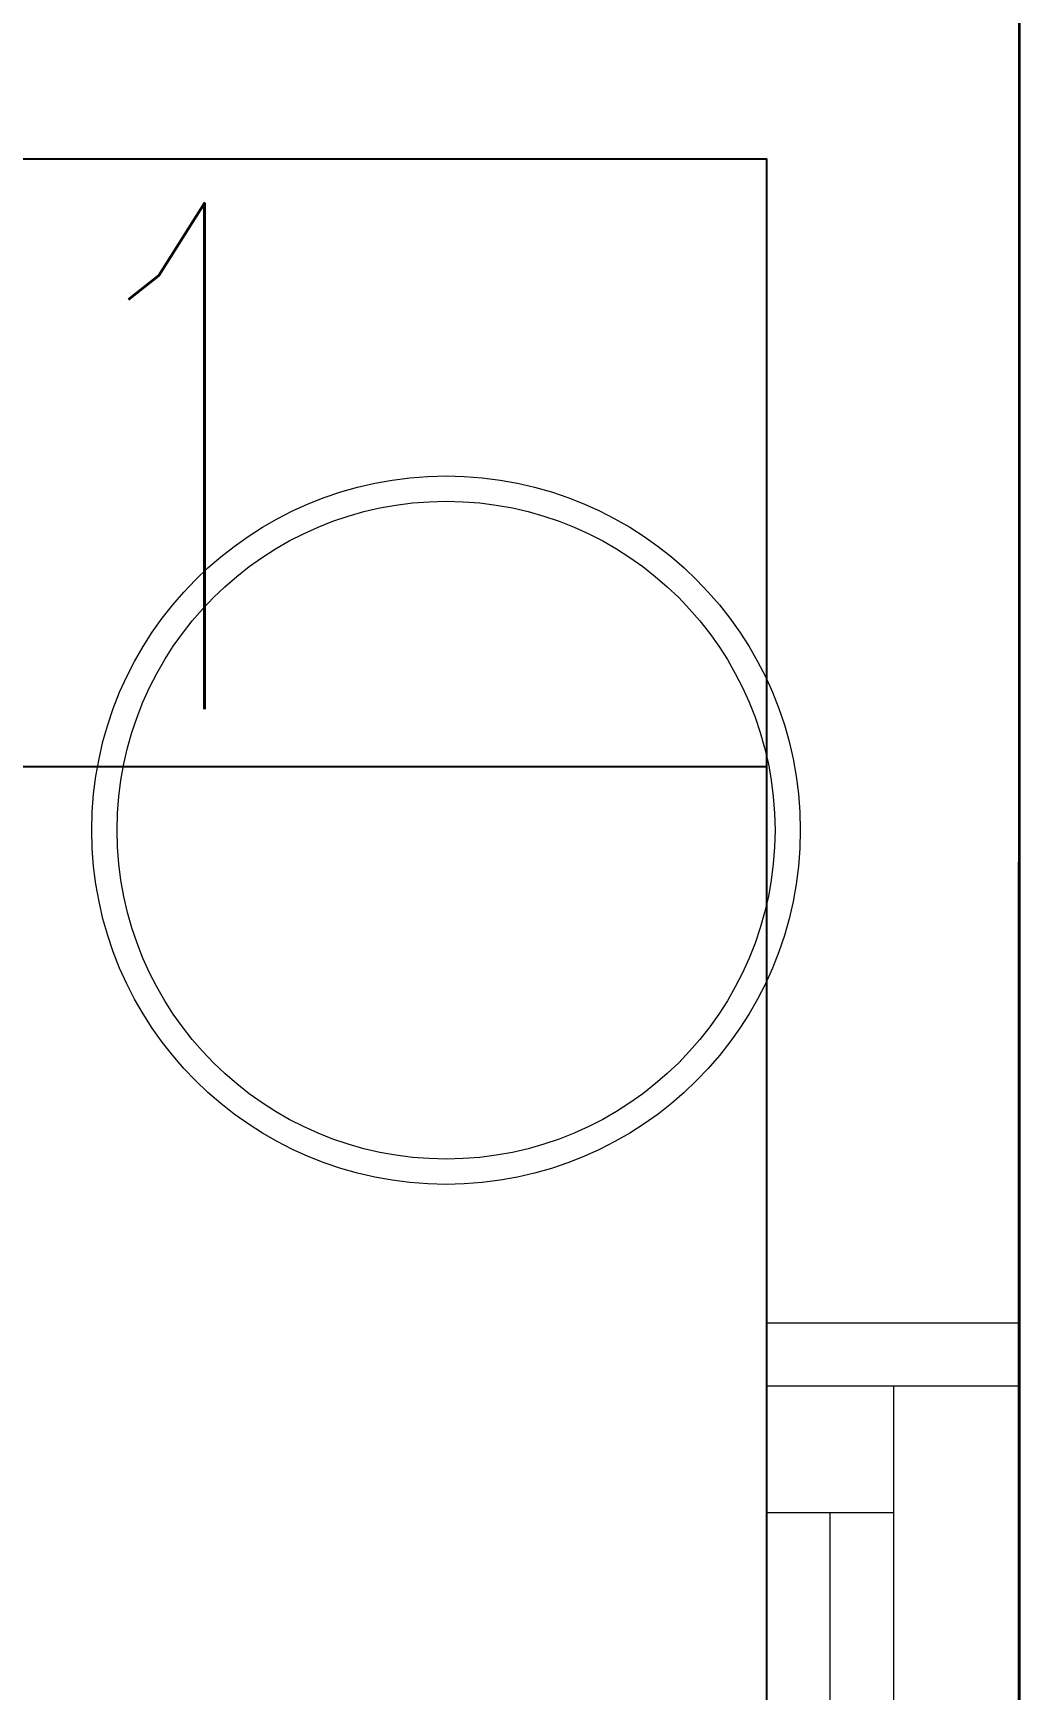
# Model space of a CAD drawing. Extents: x -12260 to 57327, y -29287 to 19916.
# Drawn here: x 42486 to 42876, y -6805 to -6150 of the extents above; entities that cross this region are included whole.
import ezdxf
from ezdxf.enums import TextEntityAlignment as Align

# ---------------------------------------------------------------- set-up
doc = ezdxf.new("R2010")
doc.units = 0
doc.header["$LTSCALE"] = 0.25
doc.linetypes.add('DASHDOT', pattern=[25.4, 12.7, -6.35, 0, -6.35])
for name, color, linetype, lineweight in [('01-First Floor$0$Aluminum', 251, 'Continuous', 5), ('01-First Floor$0$LOADING', 253, 'Continuous', 5), ('01-First Floor$0$Walls', 251, 'Continuous', 5), ('E-LITE-CIRC-NUMB', 6, 'Continuous', 25), ('E-LITE-CLNG', 150, 'Continuous', 35), ('E-LITE-CLNG-CNDT', 6, 'DASHDOT', 35), ('E-LITE-CTRL', 6, 'Continuous', 25), ('E-LITE-IDEN', 6, 'Continuous', 25)]:
    doc.layers.add(name, color=color, linetype=linetype, lineweight=lineweight)
doc.layers.add('01-First Floor$0$FALSE CEILING', color=251, linetype='Continuous')
doc.styles.add('DC_SIMPLEX', font='SIMPLEX.shx', dxfattribs={"width": 0.7})

# ---------------------------------------------------------------- blocks, each defined once
blk = doc.blocks.new('01-First Floor$0$WM00001-P')
at = {"layer": '01-First Floor$0$LOADING'}
for radius in [0.14, 0.13]:
    blk.add_circle((0, 0), radius, dxfattribs=at)
blk = doc.blocks.new('01-First Floor$0$A$C37be4daf')
at = {"layer": '01-First Floor$0$Aluminum'}
for p, q in [((1416.01, 598.24), (216.01, 598.24)), ((1341.01, 548.24), (1341.01, 598.24)), ((1391.01, 498.24), (1391.01, 598.24)), ((291.01, 573.24), (1341.01, 573.24)), ((1391.01, 548.24), (241.01, 548.24))]:
    blk.add_line(p, q, dxfattribs=at)
at = {"layer": '01-First Floor$0$Walls'}
blk.add_line((1416.01, 498.24), (1416.01, 598.24), dxfattribs=at)
blk = doc.blocks.new('01-First Floor')
at = {"layer": '01-First Floor$0$FALSE CEILING', "linetype": 'Continuous'}
blk.add_line((38576, -6440), (42776, -6440), dxfattribs=at)
at = {"layer": '01-First Floor$0$FALSE CEILING'}
for points in [[(42876, -2710), (44676, -2710), (44675.07, -12835.74), (42875.07, -12835.74)], [(38576, -9440), (42776, -9440), (42776, -6200), (38576, -6200)]]:
    blk.add_lwpolyline(points, close=True, dxfattribs=at)
at = {"layer": '01-First Floor$0$Walls'}
for p, q in [((42876, -5460), (42876, -8320)), ((42776, -6200), (38576, -6200)), ((42776, -6200), (42776, -8320))]:
    blk.add_line(p, q, dxfattribs=at)
at = {"rotation": 90}
blk.add_blockref('01-First Floor$0$A$C37be4daf', (43374.24, -8076.01), dxfattribs=at)
at = {"layer": '01-First Floor$0$LOADING', "extrusion": (-2.24019e-05, -2.26055e-18, -1), "xscale": -1000, "yscale": 1000, "zscale": 1000, "rotation": 180}
blk.add_blockref('01-First Floor$0$WM00001-P', (-42649.24, -6465.19, -0.89), dxfattribs=at)
blk = doc.blocks.new('*U25')
at = {"layer": 'E-LITE-CIRC-NUMB', "style": 'DC_SIMPLEX', "width": 0.7, "flags": 8}
blk.add_attdef('CIRCUIT', text='', height=200, rotation=0, dxfattribs=at).set_placement((-473.9, 300), align=Align.RIGHT)
at = {"layer": 'E-LITE-CTRL', "style": 'DC_SIMPLEX', "width": 0.7, "flags": 8}
blk.add_attdef('CONTROL', (1118.9, -935), '', height=200, rotation=360, dxfattribs=at)
at = {"layer": 'E-LITE-IDEN', "style": 'DC_SIMPLEX', "width": 0.7, "flags": 8}
blk.add_attdef('TYPE', (460.41, 457.65), '', height=200, rotation=360, dxfattribs=at)

msp = doc.modelspace()

# ---------------------------------------------------------------- block references
at = {"layer": 'E-LITE-CLNG'}
ref = msp.add_blockref('*U25', (41866.24, -6721.87, -0.1), dxfattribs=dict(at, xscale=-1))
ref.add_attrib('TYPE', 'LD1', (42259.73, -6417.37, -0.1), dxfattribs={"layer": 'E-LITE-IDEN', "height": 200, "rotation": 0, "style": 'DC_SIMPLEX', "width": 0.7, "flags": 8})
at = {"layer": 'E-LITE-CLNG-CNDT'}
msp.add_blockref('01-First Floor', (0, 0), dxfattribs=at)

doc.saveas('drawing.dxf')
